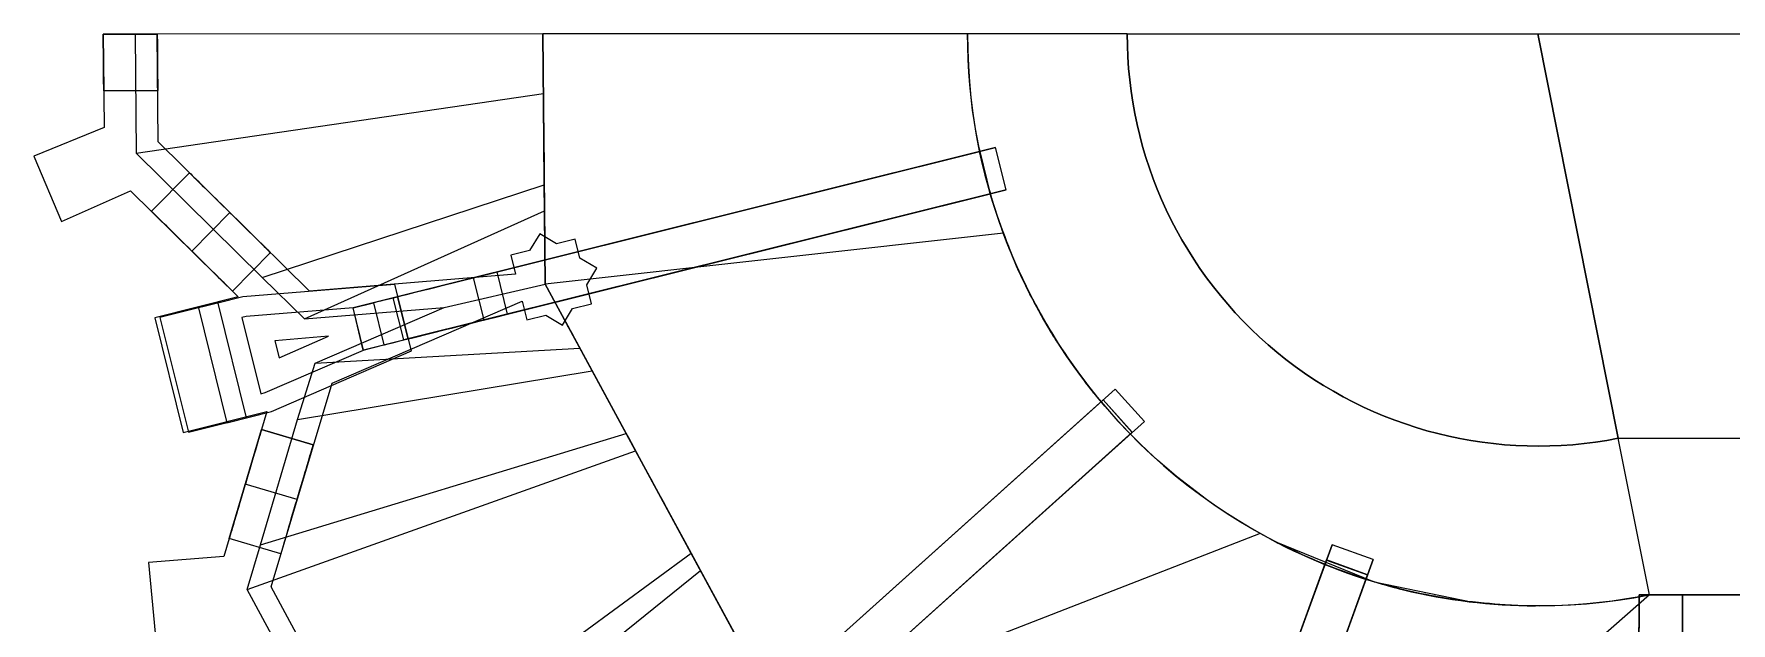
# Model space of a CAD drawing. Extents: x 309 to 370, y -277 to -28.
# Drawn here: x 313.3 to 338.86, y -81.65 to -72.76 of the extents above; entities that cross this region are included whole.
import ezdxf

# ---------------------------------------------------------------- set-up
doc = ezdxf.new("R2010")
doc.units = 0
doc.layers.add('MODEL$BEAUVAIS', color=7, linetype='CONTINUOUS')

msp = doc.modelspace()

# ---------------------------------------------------------------- linework, layer by layer
at = {"layer": 'MODEL$BEAUVAIS'}
for p, q in [((315.157, -72.765), (314.343, -72.765)), ((314.343, -72.765), (314.343, -72.765, 4.743)), ((315.157, -72.765, 14.613), (314.343, -72.765, 14.613)), ((314.343, -72.765), (314.355, -74.176)), ((314.343, -72.765, 14.613), (314.355, -74.176, 14.613)), ((315.157, -72.765, 4.743), (314.343, -72.765, 4.743)), ((314.343, -72.765, 9.726), (315.157, -72.765, 9.723)), ((314.343, -72.765, 4.743), (314.35, -73.621, 4.743)), ((314.343, -72.765, 9.726), (314.343, -72.765, 14.613)), ((320.965, -72.763, 15.261), (314.826, -72.767, 14.613)), ((314.826, -72.767, 14.613), (314.841, -74.559, 14.613)), ((315.17, -74.39), (315.157, -72.765)), ((315.157, -72.765), (315.157, -72.765, 4.743)), ((315.17, -74.39, 14.613), (315.157, -72.765, 14.613)), ((315.164, -73.614, 4.743), (315.157, -72.765, 4.743)), ((315.157, -72.765, 9.723), (315.157, -72.765, 14.613)), ((321, -76.535, 15.261), (320.965, -72.763, 15.261)), ((320.965, -72.763, 15.261), (320.965, -72.763, 17.516)), ((321, -76.535, 23.926), (320.965, -72.763, 23.926)), ((320.994, -75.842, 17.516), (320.965, -72.763, 17.516)), ((320.965, -72.763, 22.777), (320.965, -72.763, 23.926)), ((327.362, -72.763, 25.19), (320.965, -72.763, 23.926)), ((320.965, -72.763, 23.926), (321, -76.535, 23.926)), ((320.973, -73.66, 15.261), (320.965, -72.763, 15.261)), ((329.768, -72.763, 49.446), (327.362, -72.763, 49.446)), ((327.362, -72.763, 25.19), (327.362, -72.763, 49.446)), ((329.768, -72.763, 49.446), (335.952, -72.763, 59.803)), ((337.162, -78.86, 49.446), (335.952, -72.763, 59.803)), ((335.952, -72.763, 59.803), (355.559, -72.763, 59.803)), ((335.952, -72.763, 59.803), (337.162, -78.86, 49.446)), ((314.35, -73.621, 8.818), (315.164, -73.614, 8.818)), ((315.164, -73.614, 4.743), (314.35, -73.621, 4.743)), ((314.35, -73.621, 4.743), (314.35, -73.621, 8.818)), ((315.164, -73.614, 8.818), (315.164, -73.614, 4.743)), ((314.841, -74.559, 14.613), (320.973, -73.66, 15.261)), ((320.986, -75.04, 15.261), (320.973, -73.66, 15.261)), ((314.355, -74.176), (313.299, -74.605)), ((314.355, -74.176, 14.613), (313.299, -74.605, 14.613)), ((314.355, -74.176), (314.355, -74.176, 14.613)), ((313.299, -74.605), (313.299, -74.605, 14.613)), ((313.299, -74.605), (313.715, -75.589)), ((313.299, -74.605, 14.613), (313.715, -75.589, 14.613)), ((314.841, -74.559, 14.613), (316.737, -76.433, 14.613)), ((317.449, -76.64), (315.17, -74.39)), ((315.17, -74.39), (315.17, -74.39, 14.613)), ((317.449, -76.64, 14.613), (315.17, -74.39, 14.613)), ((327.545, -74.537, 49.447), (318.105, -76.891, 45.418)), ((327.784, -74.478, 42.067), (318.712, -76.74, 37.912)), ((319.92, -76.438, 37.917), (327.784, -74.478, 41.646)), ((320.274, -76.35, 45.801), (327.546, -74.537, 49.011)), ((327.536, -74.489, 42.216), (327.536, -74.489, 31.252)), ((327.546, -74.537, 49.011), (327.545, -74.537, 49.447)), ((327.545, -74.537, 49.447), (327.704, -75.174, 49.447)), ((327.705, -75.174, 49.011), (327.546, -74.537, 49.011)), ((327.547, -74.541, 27.665), (327.547, -74.541, 25.78)), ((327.784, -74.478, 41.646), (327.784, -74.478, 42.067)), ((327.943, -75.115, 41.646), (327.784, -74.478, 41.646)), ((327.943, -75.115, 42.067), (327.784, -74.478, 42.067)), ((315.643, -74.857, 4.743), (315.07, -75.436, 4.743)), ((315.643, -74.857, 8.818), (315.07, -75.436, 8.818)), ((316.861, -76.06, 4.743), (315.643, -74.857, 4.743)), ((315.643, -74.857, 4.743), (315.643, -74.857, 8.818)), ((313.715, -75.589), (314.756, -75.127)), ((313.715, -75.589, 14.613), (314.756, -75.127, 14.613)), ((314.756, -75.127), (314.756, -75.127, 14.613)), ((314.756, -75.127), (316.376, -76.727)), ((314.756, -75.127, 14.613), (316.376, -76.727, 14.613)), ((316.737, -76.433, 14.613), (320.986, -75.04, 15.261)), ((327.943, -75.115, 42.067), (318.871, -77.377, 37.912)), ((320.079, -77.076, 37.917), (327.943, -75.115, 41.646)), ((320.99, -75.43, 15.261), (320.986, -75.04, 15.261)), ((327.943, -75.115, 41.646), (327.943, -75.115, 42.067)), ((327.704, -75.174, 49.447), (318.264, -77.529, 45.418)), ((320.433, -76.988, 45.801), (327.705, -75.174, 49.011)), ((327.705, -75.174, 49.011), (327.704, -75.174, 49.447)), ((313.715, -75.589), (313.715, -75.589, 14.613)), ((315.07, -75.436, 4.743), (316.288, -76.639, 4.743)), ((315.07, -75.436, 8.818), (315.07, -75.436, 4.743)), ((316.252, -75.458, 9.726), (315.679, -76.038, 9.726)), ((317.372, -77.059, 14.613), (320.99, -75.43, 15.261)), ((321, -76.535, 15.261), (320.99, -75.43, 15.261)), ((320.917, -75.776), (320.766, -76.028)), ((320.917, -75.776, 14.613), (320.766, -76.028, 14.613)), ((321.169, -75.927), (320.917, -75.776)), ((320.917, -75.776), (320.917, -75.776, 14.613)), ((321.169, -75.927, 14.613), (320.917, -75.776, 14.613)), ((327.901, -75.769, 25.19), (321, -76.535, 23.926)), ((321.453, -75.856), (321.169, -75.927)), ((321.453, -75.856, 14.613), (321.169, -75.927, 14.613)), ((321.524, -76.142), (321.453, -75.856)), ((321.453, -75.856), (321.453, -75.856, 14.613)), ((321.524, -76.142, 14.613), (321.453, -75.856, 14.613)), ((316.288, -76.639, 8.818), (316.861, -76.06, 8.818)), ((316.861, -76.06, 4.743), (316.288, -76.639, 4.743)), ((316.861, -76.06, 8.818), (316.861, -76.06, 4.743)), ((320.766, -76.028), (320.481, -76.1)), ((320.766, -76.028, 14.613), (320.481, -76.1, 14.613)), ((320.481, -76.1), (320.481, -76.1, 14.613)), ((320.481, -76.1), (320.552, -76.385)), ((320.481, -76.1, 14.613), (320.552, -76.385, 14.613)), ((320.766, -76.028), (320.766, -76.028, 14.613)), ((321.169, -75.927), (321.169, -75.927, 14.613)), ((321.776, -76.294), (321.524, -76.142)), ((321.524, -76.142), (321.524, -76.142, 14.613)), ((321.776, -76.294, 14.613), (321.524, -76.142, 14.613)), ((316.737, -76.433, 14.613), (317.372, -77.059, 14.613)), ((320.552, -76.385), (317.449, -76.64)), ((320.552, -76.385, 14.613), (317.449, -76.64, 14.613)), ((320.433, -76.988, 45.801), (320.274, -76.35, 45.801)), ((320.552, -76.385), (320.552, -76.385, 14.613)), ((321.625, -76.546), (321.776, -76.294)), ((321.625, -76.546, 14.613), (321.776, -76.294, 14.613)), ((321.776, -76.294), (321.776, -76.294, 14.613)), ((316.288, -76.639, 4.743), (316.288, -76.639, 8.818)), ((318.737, -76.539, 25.999), (316.447, -76.726, 25.999)), ((318.737, -76.539, 36.772), (316.447, -76.726, 36.772)), ((318.737, -76.539, 20.211), (316.447, -76.726, 20.211)), ((318.737, -76.539, 25.999), (316.447, -76.726, 25.999)), ((318.737, -76.539, 14.613), (316.447, -76.726, 14.613)), ((318.737, -76.539, 20.211), (316.447, -76.726, 20.211)), ((317.449, -76.64), (317.449, -76.64, 14.613)), ((318.987, -77.542, 25.999), (318.737, -76.539, 25.999)), ((318.737, -76.539, 25.999), (318.737, -76.539, 36.772)), ((318.987, -77.542, 36.772), (318.737, -76.539, 36.772)), ((318.987, -77.542, 20.211), (318.737, -76.539, 20.211)), ((318.737, -76.539, 20.211), (318.737, -76.539, 25.999)), ((318.987, -77.542, 25.999), (318.737, -76.539, 25.999)), ((318.987, -77.542, 14.613), (318.737, -76.539, 14.613)), ((318.737, -76.539, 14.613), (318.737, -76.539, 20.211)), ((318.987, -77.542, 20.211), (318.737, -76.539, 20.211)), ((319.478, -76.886, 14.613), (321, -76.535, 15.261)), ((319.478, -76.886, 14.613), (321, -76.535, 15.261)), ((320.079, -77.076, 37.917), (319.92, -76.438, 37.917)), ((324.558, -83.1, 15.261), (321, -76.535, 15.261)), ((321, -76.535, 15.261), (321, -76.535, 23.926)), ((324.558, -83.1, 23.926), (321, -76.535, 23.926)), ((321, -76.535, 23.926), (324.558, -83.1, 23.926)), ((321, -76.535, 15.261), (321.523, -77.5, 15.261)), ((321.696, -76.832), (321.625, -76.546)), ((321.625, -76.546), (321.625, -76.546, 14.613)), ((321.696, -76.832, 14.613), (321.625, -76.546, 14.613)), ((316.376, -76.727), (315.119, -77.041)), ((316.376, -76.727, 14.613), (315.119, -77.041, 14.613)), ((316.447, -76.726, 14.613), (315.196, -77.04, 14.613)), ((316.447, -76.726, 20.211), (315.196, -77.04, 20.211)), ((316.447, -76.726, 20.211), (315.776, -76.894, 20.211)), ((316.447, -76.726, 25.999), (315.776, -76.894, 25.999)), ((315.776, -76.894, 20.211), (316.206, -78.624, 20.211)), ((315.776, -76.894, 25.999), (316.206, -78.624, 25.999)), ((315.776, -76.894, 20.211), (315.776, -76.894, 25.999)), ((316.447, -76.726, 25.999), (316.067, -76.822, 25.999)), ((316.447, -76.726, 36.772), (316.067, -76.822, 36.772)), ((316.067, -76.822, 25.999), (316.067, -76.822, 36.772)), ((316.067, -76.822, 25.999), (316.496, -78.551, 25.999)), ((316.067, -76.822, 36.772), (316.496, -78.551, 36.772)), ((316.376, -76.727), (316.376, -76.727, 14.613)), ((316.447, -76.726, 25.999), (316.447, -76.726, 36.772)), ((316.447, -76.726, 20.211), (316.447, -76.726, 25.999)), ((316.447, -76.726, 14.613), (316.447, -76.726, 20.211)), ((318.105, -76.891, 36.772), (316.496, -77.023, 36.772)), ((318.105, -76.891, 46.153), (316.496, -77.023, 46.153)), ((317.372, -77.059, 14.613), (319.478, -76.886, 14.613)), ((317.537, -77.726, 14.613), (319.478, -76.886, 14.613)), ((317.793, -78.027), (320.653, -76.79)), ((317.793, -78.027, 14.613), (320.653, -76.79, 14.613)), ((318.105, -76.891, 36.772), (318.412, -76.815, 35.371)), ((318.264, -77.529, 45.418), (318.105, -76.891, 45.418)), ((318.26, -77.53, 36.771), (318.105, -76.891, 36.772)), ((318.105, -76.891, 36.772), (318.105, -76.891, 45.418)), ((318.264, -77.529, 36.772), (318.105, -76.891, 36.772)), ((318.105, -76.891, 36.772), (318.105, -76.891, 46.153)), ((318.264, -77.529, 46.153), (318.105, -76.891, 46.153)), ((318.412, -76.815, 35.371), (318.571, -77.452, 35.371)), ((318.712, -76.74, 37.912), (318.775, -76.724, 43.761)), ((318.871, -77.377, 37.912), (318.712, -76.74, 37.912)), ((318.934, -77.361, 43.761), (318.775, -76.724, 43.761)), ((320.653, -76.79), (320.653, -76.79, 14.613)), ((320.653, -76.79), (320.724, -77.075)), ((320.653, -76.79, 14.613), (320.724, -77.075, 14.613)), ((321.26, -77.156), (321.411, -76.903)), ((321.26, -77.156, 14.613), (321.411, -76.903, 14.613)), ((321.411, -76.903), (321.696, -76.832)), ((321.411, -76.903, 14.613), (321.696, -76.832, 14.613)), ((321.411, -76.903), (321.411, -76.903, 14.613)), ((321.696, -76.832), (321.696, -76.832, 14.613)), ((315.119, -77.041), (315.119, -77.041, 14.613)), ((315.119, -77.041), (315.549, -78.771)), ((315.119, -77.041, 14.613), (315.549, -78.771, 14.613)), ((315.196, -77.04, 14.613), (315.196, -77.04, 20.211)), ((315.196, -77.04, 14.613), (315.625, -78.769, 14.613)), ((315.196, -77.04, 20.211), (315.625, -78.769, 20.211)), ((316.496, -77.023, 36.772), (316.429, -77.04, 36.772)), ((316.496, -77.023, 46.153), (316.429, -77.04, 46.153)), ((316.429, -77.04, 36.772), (316.429, -77.04, 46.153)), ((316.429, -77.04, 36.772), (316.715, -78.188, 36.772)), ((316.429, -77.04, 46.153), (316.715, -78.188, 46.153)), ((316.496, -77.023, 36.772), (316.496, -77.023, 46.153)), ((320.724, -77.075), (321.008, -77.004)), ((320.724, -77.075, 14.613), (321.008, -77.004, 14.613)), ((320.724, -77.075), (320.724, -77.075, 14.613)), ((321.008, -77.004), (321.008, -77.004, 14.613)), ((321.008, -77.004), (321.26, -77.156)), ((321.008, -77.004, 14.613), (321.26, -77.156, 14.613)), ((321.26, -77.156), (321.26, -77.156, 14.613)), ((321.312, -77.111, 17.516), (324.246, -82.525, 17.516)), ((317.737, -77.322, 46.153), (316.927, -77.388, 46.153)), ((317.737, -77.322, 49.854), (316.927, -77.388, 49.854)), ((316.927, -77.388, 46.153), (316.927, -77.388, 49.854)), ((316.927, -77.388, 46.153), (316.991, -77.645, 46.153)), ((316.927, -77.388, 49.854), (316.991, -77.645, 49.854)), ((316.991, -77.645, 46.153), (317.737, -77.322, 46.153)), ((316.991, -77.645, 49.854), (317.737, -77.322, 49.854)), ((317.737, -77.322, 46.153), (317.737, -77.322, 49.854)), ((318.26, -77.53, 36.771), (318.571, -77.452, 35.371)), ((318.871, -77.377, 37.912), (318.934, -77.361, 43.761)), ((328.734, -77.438, 25.78), (328.734, -77.438, 27.665)), ((316.78, -78.171, 36.772), (318.264, -77.529, 36.772)), ((316.78, -78.171, 46.153), (318.264, -77.529, 46.153)), ((316.877, -78.456, 25.999), (318.987, -77.542, 25.999)), ((316.877, -78.456, 36.772), (318.987, -77.542, 36.772)), ((316.877, -78.456, 20.211), (318.987, -77.542, 20.211)), ((316.877, -78.456, 25.999), (318.987, -77.542, 25.999)), ((316.877, -78.456, 14.613), (318.987, -77.542, 14.613)), ((316.877, -78.456, 20.211), (318.987, -77.542, 20.211)), ((316.991, -77.645, 46.153), (316.991, -77.645, 49.854)), ((317.537, -77.726, 14.613), (321.523, -77.5, 15.261)), ((318.26, -77.53, 36.771), (318.264, -77.529, 45.418)), ((318.264, -77.529, 36.772), (318.264, -77.529, 46.153)), ((318.987, -77.542, 25.999), (318.987, -77.542, 36.772)), ((318.987, -77.542, 20.211), (318.987, -77.542, 25.999)), ((318.987, -77.542, 14.613), (318.987, -77.542, 20.211)), ((321.523, -77.5, 15.261), (321.708, -77.841, 15.261)), ((317.27, -78.578, 14.613), (317.537, -77.726, 14.613)), ((317.27, -78.578, 14.613), (321.708, -77.841, 15.261)), ((321.708, -77.841, 15.261), (322.221, -78.788, 15.261)), ((316.715, -78.188, 36.772), (316.78, -78.171, 36.772)), ((316.715, -78.188, 46.153), (316.78, -78.171, 46.153)), ((316.715, -78.188, 36.772), (316.715, -78.188, 46.153)), ((316.78, -78.171, 36.772), (316.78, -78.171, 46.153)), ((316.873, -81.097), (317.793, -78.027)), ((316.873, -81.097, 14.613), (317.793, -78.027, 14.613)), ((317.793, -78.027), (317.793, -78.027, 14.613)), ((329.586, -78.117, 42.067), (322.633, -84.367, 37.912)), ((323.559, -83.534, 37.917), (329.586, -78.117, 41.646)), ((329.287, -78.203, 31.252), (329.287, -78.203, 42.216)), ((329.586, -78.117, 41.646), (329.586, -78.117, 42.067)), ((330.026, -78.606, 41.646), (329.586, -78.117, 41.646)), ((330.026, -78.606, 42.067), (329.586, -78.117, 42.067)), ((315.549, -78.771), (316.806, -78.456)), ((315.549, -78.771, 14.613), (316.806, -78.456, 14.613)), ((315.625, -78.769, 14.613), (316.877, -78.456, 14.613)), ((315.625, -78.769, 20.211), (316.877, -78.456, 20.211)), ((316.806, -78.456), (316.16, -80.642)), ((316.806, -78.456, 14.613), (316.16, -80.642, 14.613)), ((316.206, -78.624, 20.211), (316.877, -78.456, 20.211)), ((316.206, -78.624, 25.999), (316.877, -78.456, 25.999)), ((316.496, -78.551, 25.999), (316.877, -78.456, 25.999)), ((316.496, -78.551, 36.772), (316.877, -78.456, 36.772)), ((316.806, -78.456), (316.806, -78.456, 14.613)), ((316.877, -78.456, 25.999), (316.877, -78.456, 36.772)), ((316.877, -78.456, 20.211), (316.877, -78.456, 25.999)), ((316.877, -78.456, 14.613), (316.877, -78.456, 20.211)), ((329.404, -78.281, 49.447), (322.168, -84.785, 45.418)), ((323.83, -83.291, 45.801), (329.404, -78.281, 49.011)), ((329.404, -78.281, 49.011), (329.404, -78.281, 49.447)), ((329.843, -78.769, 49.011), (329.404, -78.281, 49.011)), ((329.404, -78.281, 49.447), (329.843, -78.77, 49.447)), ((316.206, -78.624, 20.211), (316.206, -78.624, 25.999)), ((316.24, -80.37, 4.743), (316.726, -78.728, 4.743)), ((316.496, -78.551, 25.999), (316.496, -78.551, 36.772)), ((316.712, -80.464, 14.613), (317.27, -78.578, 14.613)), ((316.726, -78.728, 4.743), (316.726, -78.728, 8.818)), ((316.726, -78.728, 8.818), (317.506, -78.959, 8.818)), ((317.506, -78.959, 4.743), (316.726, -78.728, 4.743)), ((330.026, -78.606, 42.067), (323.072, -84.856, 37.912)), ((323.998, -84.023, 37.917), (330.026, -78.606, 41.646)), ((330.026, -78.606, 41.646), (330.026, -78.606, 42.067)), ((315.549, -78.771), (315.549, -78.771, 14.613)), ((315.625, -78.769, 14.613), (315.625, -78.769, 20.211)), ((316.712, -80.464, 14.613), (322.221, -78.788, 15.261)), ((317.506, -78.959, 4.743), (317.02, -80.6, 4.743)), ((317.506, -78.959, 8.818), (317.506, -78.959, 4.743)), ((322.221, -78.788, 15.261), (322.362, -79.047, 15.261)), ((329.843, -78.77, 49.447), (322.607, -85.274, 45.418)), ((324.269, -83.78, 45.801), (329.843, -78.769, 49.011)), ((329.843, -78.769, 49.011), (329.843, -78.77, 49.447)), ((337.162, -78.86, 49.446), (355.559, -78.824, 49.446)), ((337.635, -81.219, 49.446), (337.162, -78.86, 49.446)), ((316.512, -81.141, 14.613), (322.362, -79.047, 15.261)), ((322.362, -79.047, 15.261), (323.199, -80.592, 15.261)), ((317.263, -79.78, 9.726), (316.483, -79.549, 9.726)), ((316.24, -80.37, 8.818), (316.24, -80.37, 4.743)), ((317.02, -80.6, 4.743), (316.24, -80.37, 4.743)), ((317.02, -80.6, 8.818), (316.24, -80.37, 8.818)), ((316.512, -81.141, 14.613), (316.712, -80.464, 14.613)), ((331.768, -80.294, 25.19), (324.558, -83.1, 23.926)), ((332.854, -80.464, 42.067), (329.654, -89.249, 37.912)), ((330.08, -88.079, 37.917), (332.854, -80.464, 41.646)), ((331.934, -80.384, 42.216), (331.934, -80.384, 31.252)), ((331.981, -80.409, 25.78), (333.487, -81.023, 25.78)), ((331.981, -80.409, 27.665), (331.981, -80.409, 25.78)), ((332.854, -80.464, 41.646), (332.854, -80.464, 42.067)), ((333.471, -80.689, 41.646), (332.854, -80.464, 41.646)), ((333.471, -80.689, 42.067), (332.854, -80.464, 42.067)), ((316.16, -80.642), (315.024, -80.732)), ((316.16, -80.642, 14.613), (315.024, -80.732, 14.613)), ((315.024, -80.732), (315.024, -80.732, 14.613)), ((315.024, -80.732), (315.125, -81.797)), ((315.024, -80.732, 14.613), (315.125, -81.797, 14.613)), ((316.16, -80.642), (316.16, -80.642, 14.613)), ((317.02, -80.6, 4.743), (317.02, -80.6, 8.818)), ((318.195, -84.258, 14.613), (323.199, -80.592, 15.261)), ((323.199, -80.592, 15.261), (323.34, -80.852, 15.261)), ((332.77, -80.695, 49.447), (329.44, -89.837, 45.418)), ((330.205, -87.737, 45.801), (332.77, -80.694, 49.011)), ((333.471, -80.689, 42.067), (330.271, -89.474, 37.912)), ((330.698, -88.304, 37.917), (333.471, -80.689, 41.646)), ((332.77, -80.694, 49.011), (332.77, -80.695, 49.447)), ((333.387, -80.919, 49.011), (332.77, -80.694, 49.011)), ((332.77, -80.695, 49.447), (333.387, -80.92, 49.447)), ((333.471, -80.689, 41.646), (333.471, -80.689, 42.067)), ((318.871, -84.459, 14.613), (323.34, -80.852, 15.261)), ((323.34, -80.852, 15.261), (324.036, -82.138, 15.261)), ((333.387, -80.92, 49.447), (330.057, -90.062, 45.418)), ((330.822, -87.962, 45.801), (333.387, -80.919, 49.011)), ((333.387, -80.919, 49.011), (333.387, -80.92, 49.447)), ((333.487, -81.023, 27.828), (333.435, -81.007, 27.665)), ((333.487, -81.023, 25.78), (334.974, -81.33, 25.78)), ((318.195, -84.258, 14.613), (316.512, -81.141, 14.613)), ((318.397, -83.918), (316.873, -81.097)), ((316.873, -81.097), (316.873, -81.097, 14.613)), ((318.397, -83.918, 14.613), (316.873, -81.097, 14.613)), ((337.635, -81.219, 25.19), (330.77, -87.22, 23.926)), ((333.803, -81.111, 42.414), (333.865, -81.127, 42.216)), ((333.929, -81.143, 31.252), (333.803, -81.111, 31.252)), ((333.865, -81.127, 42.216), (333.929, -81.143, 42.419)), ((337.476, -81.219, 49.446), (337.465, -96.175, 43.252)), ((337.476, -81.247, 42.103), (337.465, -95.55, 35.746)), ((337.466, -93.94, 43.635), (337.476, -81.219, 48.999)), ((337.466, -94.304, 35.751), (337.476, -81.247, 41.671)), ((337.624, -81.219, 41.684), (337.476, -81.247, 41.671)), ((337.476, -81.247, 42.103), (337.624, -81.219, 42.116)), ((337.476, -81.219, 48.999), (338.133, -81.219, 49)), ((338.133, -81.219, 49.446), (337.476, -81.219, 49.446)), ((337.476, -81.219, 49.446), (337.476, -81.219, 48.999)), ((337.476, -81.247, 41.671), (337.476, -81.247, 42.103)), ((338.133, -81.219, 41.684), (337.624, -81.219, 41.684)), ((337.624, -81.219, 42.116), (338.133, -81.219, 42.116)), ((337.624, -81.219, 41.684), (337.624, -81.219, 42.116)), ((337.635, -81.219, 49.446), (355.559, -81.219, 49.446)), ((337.635, -81.219, 25.19), (337.635, -81.219, 49.446)), ((337.635, -81.219, 25.19), (355.559, -81.219, 25.19)), ((337.635, -81.219, 49.446), (355.559, -81.219, 49.446)), ((343.006, -81.219, 25.19), (337.635, -81.219, 25.19)), ((338.133, -81.219, 42.116), (338.122, -95.55, 35.746)), ((338.133, -81.219, 49.446), (338.122, -96.176, 43.252)), ((338.123, -94.305, 35.751), (338.133, -81.219, 41.684)), ((338.123, -93.941, 43.635), (338.133, -81.219, 49)), ((338.133, -81.219, 41.684), (338.133, -81.219, 42.116)), ((338.133, -81.219, 49.446), (338.133, -81.219, 49)), ((338.365, -81.219, 31.252), (346.578, -81.219, 31.252)), ((338.365, -81.219, 42.216), (338.365, -81.219, 31.252)), ((334.974, -81.33, 25.78), (334.974, -81.33, 27.665)), ((335.917, -81.386, 31.252), (335.917, -81.386, 42.216))]:
    msp.add_line(p, q, dxfattribs=at)
at = {"layer": 'MODEL$BEAUVAIS', "extrusion": (-0.999967, -0.008077, 5.72932e-11)}
msp.add_arc((74.786, 8.382, -313.745), 1.44, 17.639, 69.0018, dxfattribs=at)
at = {"layer": 'MODEL$BEAUVAIS', "extrusion": (0.999967, 0.008077, -5.72179e-11)}
msp.add_arc((-74.786, 8.382, 314.559), 1.44, 111.2785, 162.361, dxfattribs=at)
at = {"layer": 'MODEL$BEAUVAIS', "extrusion": (0.999955, 0.009446, 2.67669e-11)}
msp.add_arc((-73.977, 18.184, 320.263), 4.939, 111.5567, 187.7711, dxfattribs=at)
at = {"layer": 'MODEL$BEAUVAIS'}
for centre, radius, start, end in [((335.961, -72.784, 49.446), 8.599, 179.8623, 281.2254), ((335.961, -72.784, 25.19), 8.599, 179.861, 281.2266), ((335.961, -72.784, 49.446), 8.599, 179.861, 281.2266), ((335.961, -72.784, 49.446), 6.193, 179.8084, 281.1804), ((335.999, -72.768, 31.252), 8.637, 191.4929, 218.9981), ((336.003, -72.767, 25.78), 8.641, 191.8474, 212.7244), ((335.955, -72.816, 31.252), 8.57, 242.0209, 255.4552), ((335.952, -72.827, 31.252), 8.559, 256.3267, 269.763)]:
    msp.add_arc(centre, radius, start, end, dxfattribs=at)
at = {"layer": 'MODEL$BEAUVAIS', "extrusion": (0, 0, -1)}
for centre, radius, start, end in [((-336.016, -72.763, -25.19), 8.654, 339.6764, 359.9989), ((-335.961, -72.784, -49.446), 6.193, 258.8196, 0.1916), ((-335.976, -72.782, -25.19), 8.61, 299.2631, 339.7037), ((-335.951, -72.828, -25.19), 8.558, 258.6529, 299.266)]:
    msp.add_arc(centre, radius, start, end, dxfattribs=at)
at = {"layer": 'MODEL$BEAUVAIS', "extrusion": (-0.948661, -0.311442, -0.055185)}
msp.add_arc((174.489, 25.778, -289.852), 1.625, 108.2993, 162.7243, dxfattribs=at)
at = {"layer": 'MODEL$BEAUVAIS', "extrusion": (-0.95669, -0.288433, -0.039376)}
msp.add_arc((167.094, 15.781, -292.95), 1.232, 108.3771, 162.9536, dxfattribs=at)
at = {"layer": 'MODEL$BEAUVAIS', "extrusion": (0.702698, 0.711488, 8.98206e-12)}
msp.add_arc((-278.549, 8.382, 168.542), 1.44, 17.639, 69.0018, dxfattribs=at)
at = {"layer": 'MODEL$BEAUVAIS', "extrusion": (-0.953358, -0.299435, -0.038052)}
msp.add_arc((169.67, 16.256, -290.992), 1.218, 16.6033, 71.5947, dxfattribs=at)
at = {"layer": 'MODEL$BEAUVAIS', "extrusion": (-0.702698, -0.711488, -8.98449e-12)}
msp.add_arc((278.549, 8.382, -167.727), 1.44, 110.9982, 162.361, dxfattribs=at)
at = {"layer": 'MODEL$BEAUVAIS', "extrusion": (0.702698, 0.711488, -9.00564e-12)}
msp.add_arc((-277.518, 8.382, 168.542), 1.44, 110.9982, 162.361, dxfattribs=at)
at = {"layer": 'MODEL$BEAUVAIS', "extrusion": (-0.945024, -0.323168, -0.049919)}
msp.add_arc((177.002, 27.444, -287.546), 1.595, 16.5227, 71.6566, dxfattribs=at)
at = {"layer": 'MODEL$BEAUVAIS', "extrusion": (-0.702698, -0.711488, 9.01431e-12)}
msp.add_arc((277.518, 8.382, -167.727), 1.44, 17.639, 69.0018, dxfattribs=at)
at = {"layer": 'MODEL$BEAUVAIS', "extrusion": (-0.889301, -0.455734, -0.038084)}
msp.add_arc((218.435, 17.5, -258.096), 1.218, 108.4062, 163.3969, dxfattribs=at)
at = {"layer": 'MODEL$BEAUVAIS', "extrusion": (-0.241966, 0.970285, 4.8071e-14)}
msp.add_arc((-293.112, 43.568, -151.577), 2.382, 4.6393, 69.6035, dxfattribs=at)
at = {"layer": 'MODEL$BEAUVAIS', "extrusion": (-0.241966, 0.970285, 7.36894e-15)}
msp.add_arc((-293.276, 35.339, -151.577), 2.913, 0.6295, 62.2185, dxfattribs=at)
at = {"layer": 'MODEL$BEAUVAIS', "extrusion": (-0.850582, -0.523461, -0.04998)}
msp.add_arc((238.647, 29.743, -241.241), 1.595, 108.3447, 163.4779, dxfattribs=at)
at = {"layer": 'MODEL$BEAUVAIS', "extrusion": (-0.879214, -0.476428, -3.3764e-12)}
msp.add_arc((225.772, 18.184, -245.765), 4.939, 111.5567, 187.7711, dxfattribs=at)
at = {"layer": 'MODEL$BEAUVAIS', "extrusion": (-0.883663, -0.466511, -0.038817)}
msp.add_arc((220.777, 17.402, -255.438), 1.232, 17.0438, 71.6259, dxfattribs=at)
at = {"layer": 'MODEL$BEAUVAIS', "extrusion": (-0.241966, 0.970285, 1.55656e-14)}
msp.add_arc((-293.276, 35.339, -152.234), 2.913, 0.6295, 62.2185, dxfattribs=at)
at = {"layer": 'MODEL$BEAUVAIS', "extrusion": (-0.241966, 0.970285, 3.94684e-14)}
msp.add_arc((-293.112, 43.568, -152.234), 2.382, 4.6393, 69.6035, dxfattribs=at)
at = {"layer": 'MODEL$BEAUVAIS', "extrusion": (-0.841987, -0.537019, -0.051656)}
msp.add_arc((241.452, 29.508, -237.44), 1.625, 17.2873, 71.709, dxfattribs=at)
at = {"layer": 'MODEL$BEAUVAIS', "extrusion": (0.958937, -0.28362, 3.49028e-11)}
msp.add_arc((12.963, 8.382, 326.049), 1.44, 17.639, 69.0018, dxfattribs=at)
at = {"layer": 'MODEL$BEAUVAIS', "extrusion": (-0.958945, 0.283594, 1.69952e-13)}
msp.add_arc((-12.954, 8.382, -326.862), 1.44, 110.9982, 162.361, dxfattribs=at)
at = {"layer": 'MODEL$BEAUVAIS', "extrusion": (0.958937, -0.28362, -3.45851e-12)}
msp.add_arc((13.994, 8.382, 326.049), 1.44, 110.9982, 162.361, dxfattribs=at)
at = {"layer": 'MODEL$BEAUVAIS', "extrusion": (-0.958945, 0.283593, 1.6449e-06)}
msp.add_arc((-13.985, 8.383, -326.862), 1.44, 17.639, 69.0018, dxfattribs=at)
at = {"layer": 'MODEL$BEAUVAIS', "extrusion": (-0.879214, -0.476428, 3.3623e-12)}
msp.add_arc((222.143, 18.184, -245.765), 4.939, 352.2289, 68.4433, dxfattribs=at)
at = {"layer": 'MODEL$BEAUVAIS', "extrusion": (-0.359436, -0.931359, -0.058103)}
msp.add_arc((340.167, 39.076, -46.895), 1.625, 108.2864, 162.741, dxfattribs=at)
at = {"layer": 'MODEL$BEAUVAIS', "extrusion": (-0.38547, -0.921892, -0.03909)}
msp.add_arc((338.482, 25.176, -54.922), 1.232, 108.3711, 162.9492, dxfattribs=at)
at = {"layer": 'MODEL$BEAUVAIS', "extrusion": (-0.374429, -0.926448, -0.038688)}
msp.add_arc((338.329, 25.368, -50.869), 1.218, 16.5954, 71.6007, dxfattribs=at)
at = {"layer": 'MODEL$BEAUVAIS', "extrusion": (-0.368142, -0.92667, -0.075859)}
msp.add_arc((338.647, 37.937, -50.941), 1.683, 25.4872, 70.6862, dxfattribs=at)
at = {"layer": 'MODEL$BEAUVAIS', "extrusion": (-0.19525, -0.978948, -0.059485)}
msp.add_arc((344.052, 28.051, 12.549), 1.294, 109.444, 153.6132, dxfattribs=at)
at = {"layer": 'MODEL$BEAUVAIS', "extrusion": (-0.11344, -0.990589, -0.07658)}
msp.add_arc((342.511, 44.827, 39.25), 1.686, 109.3447, 154.2648, dxfattribs=at)
at = {"layer": 'MODEL$BEAUVAIS', "extrusion": (-0.203628, -0.97808, -0.043526)}
msp.add_arc((343.342, 27.772, 10.133), 1.231, 17.0192, 71.6374, dxfattribs=at)
at = {"layer": 'MODEL$BEAUVAIS', "extrusion": (0, -1, 0)}
msp.add_arc((339.889, 41.766, 81.219), 1.589, 108.2417, 163.534, dxfattribs=at)
at = {"layer": 'MODEL$BEAUVAIS', "extrusion": (-0.123812, -0.990597, -0.058215)}
msp.add_arc((341.865, 43.939, 36.572), 1.625, 17.2582, 71.7127, dxfattribs=at)

doc.saveas('drawing.dxf')
